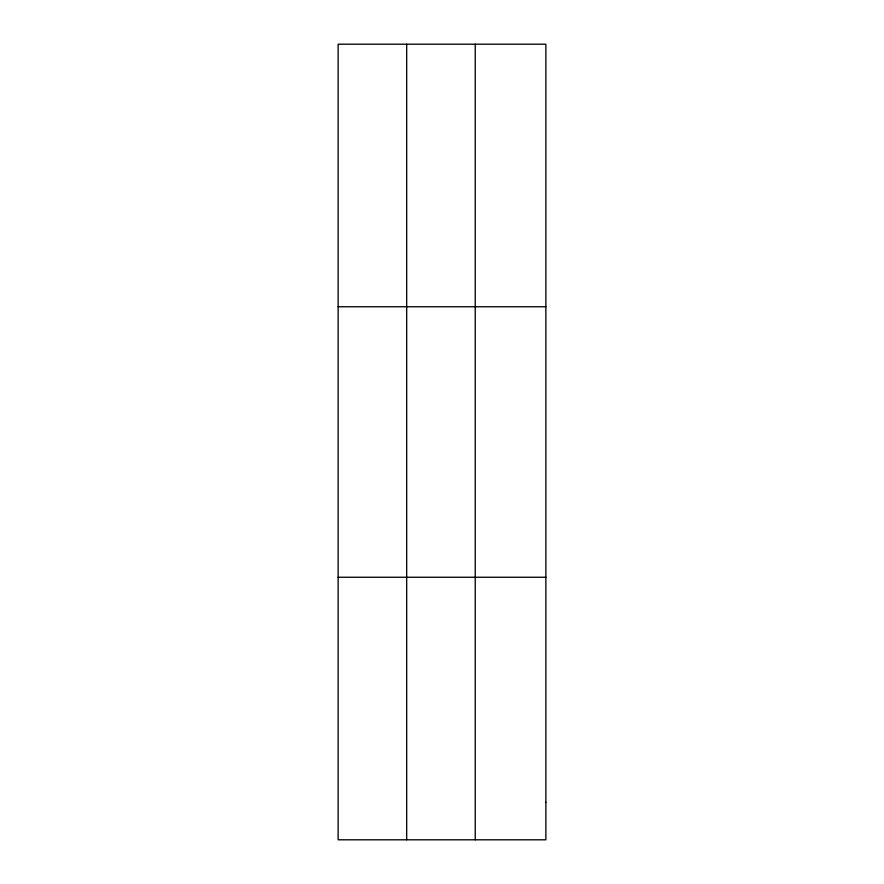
<?xml version="1.0" encoding="UTF-8"?>
<svg xmlns="http://www.w3.org/2000/svg" width="884" height="884" viewBox="0 0 884 884"><rect width="100%" height="100%" fill="white"/><g stroke="black" fill="none" stroke-linecap="round" stroke-linejoin="round"><path stroke-width="1.33" d="M406.684 44.2L406.684 839.8M475.238 44.2L475.238 839.8M338.13 306.748L545.87 306.748M338.13 577.252L545.87 577.252M545.87 802.296L545.87 839.8L338.13 839.8L338.13 44.2L545.87 44.2L545.87 802.296"/></g></svg>
